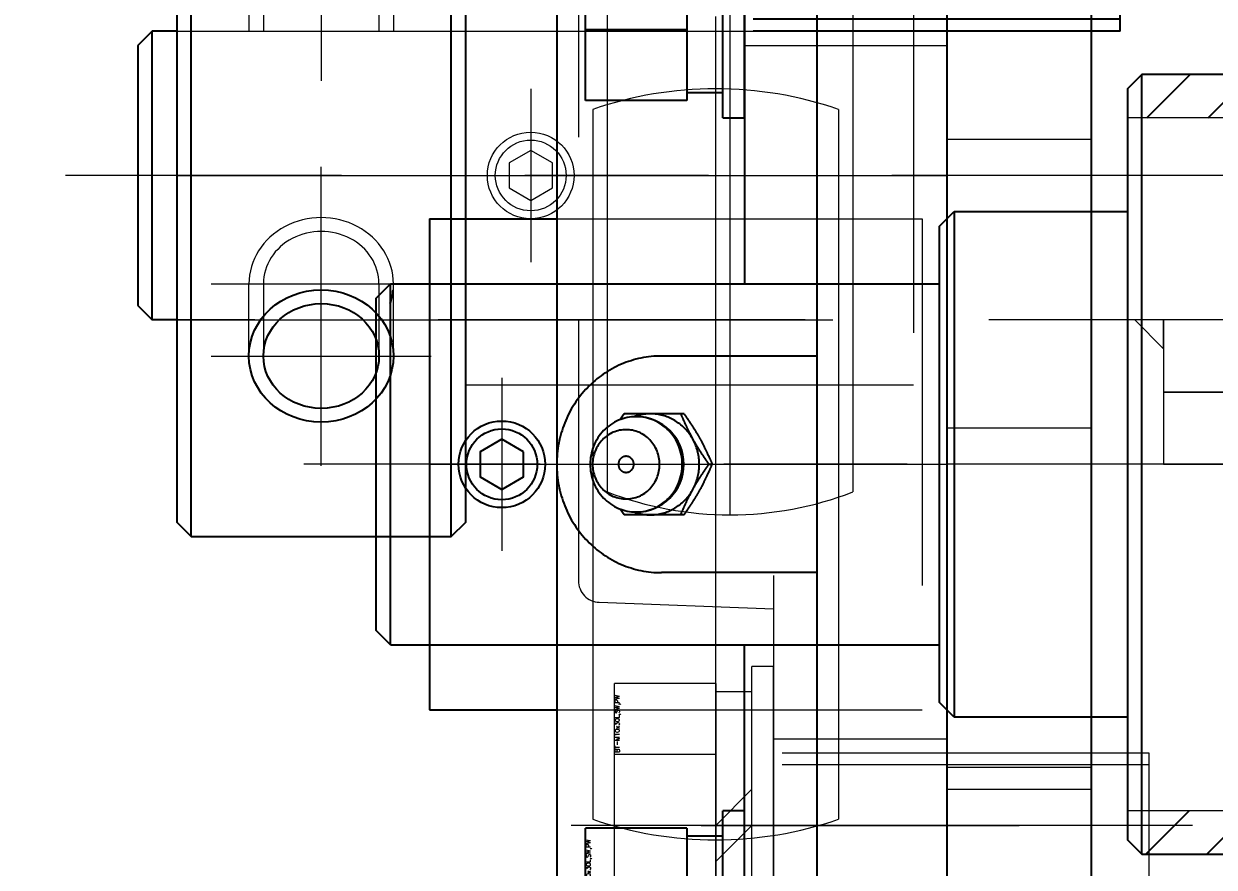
# Model space of a CAD drawing. Header units: millimetres. Extents: x -8731 to 85711, y -14522 to 31379.
# Drawn here: x 67642.7 to 67725.1, y 3475 to 3533.4 of the extents above; entities that cross this region are included whole.
import ezdxf
from ezdxf import colors
from ezdxf.entities.mleader import LeaderData, LeaderLine
from ezdxf.enums import TextEntityAlignment as Align
from ezdxf.math import Vec2, Vec3

# ---------------------------------------------------------------- set-up
doc = ezdxf.new("R2010")
doc.units = ezdxf.units.MM
doc.header["$LTSCALE"] = 4
doc.header["$PDMODE"] = 99
doc.header["$PDSIZE"] = 1
doc.linetypes.add('CENTER2', pattern=[28.575, 19.05, -3.175, 3.175, -3.175])
doc.linetypes.add('HIDDEN', pattern=[9.525, 6.35, -3.175])
for name, color, linetype, lineweight in [('04_HIDDEN', 2, 'HIDDEN', 13), ('05_CENTER', 4, 'CENTER2', 13), ('08_DIM', 3, 'Continuous', 13)]:
    doc.layers.add(name, color=color, linetype=linetype, lineweight=lineweight)
doc.layers.add('10_DRAFT', color=8, linetype='Continuous', lineweight=0, plot=False)
doc.styles.add('KSS_TXT', font='txt.shx', dxfattribs={"bigfont": 'extfont2.shx'})
doc.styles.add('KSS_TXT_L', font='txt.shx', dxfattribs={"height": 9, "bigfont": 'extfont2.shx'})
doc.styles.get("Standard").update_dxf_attribs({"font": 'txt.shx', "bigfont": 'extfont2.shx'})
doc.dimstyles.new('KSS_DIM', dxfattribs={"dimscale": 3, "dimtxt": 3, "dimasz": 2.5, "dimexe": 1.25, "dimexo": 0.625, "dimtad": 1, "dimdsep": 46, "dimtxsty": 'KSS_TXT', "dimblk": 'OPEN30', "dimcen": 0, "dimazin": 2, "dimtfac": 0.75, "dimtmove": 0, "dimatfit": 3, "dimldrblk": 'OPEN30', "dimfxl": 1, "dimtolj": 1, "dimarcsym": 0})

# ---------------------------------------------------------------- blocks, each defined once
blk = doc.blocks.new('AM_BALLOON1')
at = {"transparency": 16777216}
blk.add_circle((0, 0), 5, dxfattribs=at)
blk.add_attdef('B_NUMBER', text='', height=3, dxfattribs=at).set_placement((0, 0), align=Align.MIDDLE_CENTER)
blk = doc.blocks.new('_OPEN')
at = {"color": 0, "linetype": 'ByBlock'}
for p, q in [((-1, 0.1667), (0, 0)), ((0, 0), (-1, -0.1667)), ((0, 0), (-1, 0))]:
    blk.add_line(p, q, dxfattribs=at)
blk = doc.blocks.new('A$C13900728_1_1')
at = {"color": 0}
blk.add_lwpolyline([(0, 190), (10, 190), (10, -155), (0, -155)], close=True, dxfattribs=at)
at = {"layer": '04_HIDDEN'}
for p, q in [((0, 117.5), (10, 117.5)), ((10, 72.5), (0, 72.5)), ((10, 65), (0, 65))]:
    blk.add_line(p, q, dxfattribs=at)
at = {"layer": '04_HIDDEN', "color": 253}
for p, q in [((10, 116), (0, 116)), ((10, 115), (0, 115)), ((10, 92.5), (0, 92.5))]:
    blk.add_line(p, q, dxfattribs=at)
at = {"layer": '05_CENTER', "color": 253}
blk.add_line((14.086, 120), (-4.086, 120), dxfattribs=at)
at = {"layer": '10_DRAFT'}
for p, q in [((10, 95), (0, 95)), ((10, 75), (0, 75))]:
    blk.add_line(p, q, dxfattribs=at)
blk = doc.blocks.new('MUCAF205Jb_1_1')
at = {"color": 0}
for p, q in [((-47.5, 0), (47.5, 0)), ((-35, -9), (35, -9)), ((-7.5, -9), (-7.5, -19.756)), ((7.5, -9), (7.5, -19.756)), ((-45.5, -14), (-12.519, -14)), ((45.5, -14), (12.519, -14)), ((0, -16.474), (0, -16.236)), ((-3.5, -18.188), (-3.5, -22.329)), ((3.5, -18.188), (3.5, -22.329)), ((-3.5, -22.329), (-3.093, -22.611)), ((3.5, -22.329), (3.093, -22.611)), ((-31.465, -27), (31.108, -27)), ((-17, -35.8), (-17, -27)), ((17, -35.8), (17, -27)), ((-17, -35.8), (17, -35.8))]:
    blk.add_line(p, q, dxfattribs=at)
blk.add_lwpolyline([(-0.866, -29.3), (-1.732, -30.8), (-0.866, -32.3), (0.866, -32.3), (1.732, -30.8), (0.866, -29.3)], close=True, dxfattribs=at)
for points in [[(-3.5, -18.188, 0), (-3.479, -18.174, 0), (-3.458, -18.16, 0), (-3.437, -18.145, 0), (-3.416, -18.131, 0), (-3.396, -18.117, 0), (-3.375, -18.103, 0), (-3.354, -18.088, 0), (-3.333, -18.074, 0), (-3.312, -18.06, 0), (-3.291, -18.046, 0), (-3.27, -18.031, 0), (-3.249, -18.017, 0), (-3.228, -18.003, 0), (-3.207, -17.989, 0), (-3.186, -17.974, 0), (-3.166, -17.96, 0), (-3.145, -17.946, 0), (-3.124, -17.932, 0), (-3.103, -17.918, 0), (-3.082, -17.903, 0), (-3.061, -17.889, 0), (-3.04, -17.875, 0), (-3.019, -17.861, 0), (-2.998, -17.847, 0), (-2.977, -17.833, 0), (-2.956, -17.819, 0), (-2.935, -17.805, 0), (-2.914, -17.791, 0), (-2.893, -17.777, 0), (-2.872, -17.762, 0), (-2.851, -17.748, 0), (-2.83, -17.735, 0), (-2.809, -17.721, 0), (-2.787, -17.707, 0), (-2.766, -17.693, 0), (-2.745, -17.679, 0), (-2.724, -17.665, 0), (-2.703, -17.651, 0), (-2.682, -17.637, 0), (-2.661, -17.624, 0), (-2.639, -17.61, 0), (-2.618, -17.596, 0), (-2.597, -17.582, 0), (-2.576, -17.569, 0), (-2.555, -17.555, 0), (-2.533, -17.541, 0), (-2.512, -17.528, 0), (-2.491, -17.514, 0), (-2.469, -17.501, 0), (-2.448, -17.487, 0), (-2.427, -17.474, 0), (-2.405, -17.46, 0), (-2.384, -17.447, 0), (-2.363, -17.433, 0), (-2.341, -17.42, 0), (-2.32, -17.407, 0), (-2.298, -17.393, 0), (-2.277, -17.38, 0), (-2.255, -17.367, 0), (-2.234, -17.354, 0), (-2.212, -17.341, 0), (-2.191, -17.328, 0), (-2.169, -17.315, 0), (-2.148, -17.302, 0), (-2.126, -17.289, 0), (-2.104, -17.276, 0), (-2.083, -17.263, 0), (-2.061, -17.25, 0), (-2.039, -17.237, 0), (-2.017, -17.224, 0), (-1.996, -17.212, 0), (-1.974, -17.199, 0), (-1.952, -17.186, 0), (-1.93, -17.174, 0), (-1.908, -17.161, 0), (-1.886, -17.149, 0), (-1.864, -17.136, 0), (-1.843, -17.124, 0), (-1.821, -17.112, 0), (-1.799, -17.1, 0), (-1.776, -17.087, 0), (-1.754, -17.075, 0), (-1.732, -17.063, 0), (-1.71, -17.051, 0), (-1.688, -17.039, 0), (-1.666, -17.027, 0), (-1.644, -17.015, 0), (-1.621, -17.003, 0), (-1.599, -16.991, 0), (-1.577, -16.979, 0), (-1.555, -16.968, 0), (-1.532, -16.956, 0), (-1.51, -16.944, 0), (-1.488, -16.933, 0), (-1.465, -16.921, 0), (-1.443, -16.91, 0), (-1.42, -16.898, 0), (-1.398, -16.887, 0), (-1.375, -16.875, 0), (-1.353, -16.864, 0), (-1.33, -16.852, 0), (-1.308, -16.841, 0), (-1.285, -16.83, 0), (-1.263, -16.819, 0), (-1.24, -16.807, 0), (-1.217, -16.796, 0), (-1.195, -16.785, 0), (-1.172, -16.774, 0), (-1.149, -16.763, 0), (-1.127, -16.752, 0), (-1.104, -16.741, 0), (-1.081, -16.73, 0), (-1.058, -16.719, 0), (-1.036, -16.708, 0), (-1.013, -16.697, 0), (-0.99, -16.686, 0), (-0.967, -16.675, 0), (-0.944, -16.665, 0), (-0.922, -16.654, 0), (-0.899, -16.643, 0), (-0.876, -16.632, 0), (-0.853, -16.622, 0), (-0.83, -16.611, 0), (-0.807, -16.6, 0), (-0.784, -16.59, 0), (-0.761, -16.579, 0), (-0.738, -16.568, 0), (-0.715, -16.558, 0), (-0.692, -16.547, 0), (-0.669, -16.537, 0), (-0.646, -16.526, 0), (-0.623, -16.516, 0), (-0.6, -16.505, 0), (-0.577, -16.495, 0), (-0.554, -16.484, 0), (-0.531, -16.474, 0), (-0.508, -16.463, 0), (-0.485, -16.453, 0), (-0.462, -16.443, 0), (-0.439, -16.432, 0), (-0.416, -16.422, 0), (-0.393, -16.411, 0), (-0.37, -16.401, 0), (-0.347, -16.391, 0), (-0.324, -16.38, 0), (-0.301, -16.37, 0), (-0.278, -16.36, 0), (-0.254, -16.349, 0), (-0.231, -16.339, 0), (-0.208, -16.329, 0), (-0.185, -16.319, 0), (-0.162, -16.308, 0), (-0.139, -16.298, 0), (-0.116, -16.288, 0), (-0.093, -16.278, 0), (-0.069, -16.267, 0), (-0.046, -16.257, 0), (-0.023, -16.247, 0), (0, -16.236, 0)], [(-3.5, -18.426, 0), (-3.477, -18.415, 0), (-3.454, -18.405, 0), (-3.431, -18.395, 0), (-3.407, -18.385, 0), (-3.384, -18.374, 0), (-3.361, -18.364, 0), (-3.338, -18.354, 0), (-3.315, -18.344, 0), (-3.292, -18.333, 0), (-3.269, -18.323, 0), (-3.246, -18.313, 0), (-3.222, -18.303, 0), (-3.199, -18.292, 0), (-3.176, -18.282, 0), (-3.153, -18.272, 0), (-3.13, -18.261, 0), (-3.107, -18.251, 0), (-3.084, -18.241, 0), (-3.061, -18.23, 0), (-3.038, -18.22, 0), (-3.015, -18.209, 0), (-2.991, -18.199, 0), (-2.968, -18.189, 0), (-2.945, -18.178, 0), (-2.922, -18.168, 0), (-2.899, -18.157, 0), (-2.876, -18.147, 0), (-2.853, -18.136, 0), (-2.83, -18.126, 0), (-2.807, -18.115, 0), (-2.784, -18.105, 0), (-2.761, -18.094, 0), (-2.738, -18.084, 0), (-2.715, -18.073, 0), (-2.693, -18.062, 0), (-2.67, -18.052, 0), (-2.647, -18.041, 0), (-2.624, -18.03, 0), (-2.601, -18.02, 0), (-2.578, -18.009, 0), (-2.555, -17.998, 0), (-2.532, -17.987, 0), (-2.51, -17.977, 0), (-2.487, -17.966, 0), (-2.464, -17.955, 0), (-2.441, -17.944, 0), (-2.418, -17.933, 0), (-2.396, -17.922, 0), (-2.373, -17.911, 0), (-2.35, -17.9, 0), (-2.328, -17.889, 0), (-2.305, -17.878, 0), (-2.282, -17.867, 0), (-2.26, -17.855, 0), (-2.237, -17.844, 0), (-2.214, -17.833, 0), (-2.192, -17.822, 0), (-2.169, -17.81, 0), (-2.147, -17.799, 0), (-2.124, -17.788, 0), (-2.102, -17.776, 0), (-2.079, -17.765, 0), (-2.057, -17.753, 0), (-2.034, -17.742, 0), (-2.012, -17.73, 0), (-1.99, -17.719, 0), (-1.967, -17.707, 0), (-1.945, -17.695, 0), (-1.923, -17.683, 0), (-1.9, -17.672, 0), (-1.878, -17.66, 0), (-1.856, -17.648, 0), (-1.834, -17.636, 0), (-1.812, -17.624, 0), (-1.789, -17.612, 0), (-1.767, -17.6, 0), (-1.745, -17.588, 0), (-1.723, -17.576, 0), (-1.701, -17.563, 0), (-1.679, -17.551, 0), (-1.657, -17.539, 0), (-1.635, -17.526, 0), (-1.613, -17.514, 0), (-1.591, -17.501, 0), (-1.569, -17.489, 0), (-1.548, -17.476, 0), (-1.526, -17.464, 0), (-1.504, -17.451, 0), (-1.482, -17.438, 0), (-1.46, -17.426, 0), (-1.439, -17.413, 0), (-1.417, -17.4, 0), (-1.395, -17.387, 0), (-1.374, -17.374, 0), (-1.352, -17.361, 0), (-1.33, -17.348, 0), (-1.309, -17.335, 0), (-1.287, -17.322, 0), (-1.266, -17.309, 0), (-1.244, -17.296, 0), (-1.223, -17.283, 0), (-1.201, -17.269, 0), (-1.18, -17.256, 0), (-1.158, -17.243, 0), (-1.137, -17.229, 0), (-1.116, -17.216, 0), (-1.094, -17.203, 0), (-1.073, -17.189, 0), (-1.052, -17.176, 0), (-1.03, -17.162, 0), (-1.009, -17.149, 0), (-0.988, -17.135, 0), (-0.966, -17.121, 0), (-0.945, -17.108, 0), (-0.924, -17.094, 0), (-0.903, -17.08, 0), (-0.881, -17.067, 0), (-0.86, -17.053, 0), (-0.839, -17.039, 0), (-0.818, -17.025, 0), (-0.797, -17.011, 0), (-0.776, -16.998, 0), (-0.755, -16.984, 0), (-0.733, -16.97, 0), (-0.712, -16.956, 0), (-0.691, -16.942, 0), (-0.67, -16.928, 0), (-0.649, -16.914, 0), (-0.628, -16.9, 0), (-0.607, -16.886, 0), (-0.586, -16.872, 0), (-0.565, -16.858, 0), (-0.544, -16.844, 0), (-0.523, -16.83, 0), (-0.502, -16.816, 0), (-0.481, -16.801, 0), (-0.46, -16.787, 0), (-0.439, -16.773, 0), (-0.418, -16.759, 0), (-0.397, -16.745, 0), (-0.376, -16.731, 0), (-0.355, -16.716, 0), (-0.334, -16.702, 0), (-0.313, -16.688, 0), (-0.293, -16.674, 0), (-0.272, -16.66, 0), (-0.251, -16.645, 0), (-0.23, -16.631, 0), (-0.209, -16.617, 0), (-0.188, -16.602, 0), (-0.167, -16.588, 0), (-0.146, -16.574, 0), (-0.125, -16.56, 0), (-0.104, -16.545, 0), (-0.084, -16.531, 0), (-0.063, -16.517, 0), (-0.042, -16.502, 0), (-0.021, -16.488, 0), (0, -16.474, 0)], [(3.5, -18.188, 0), (3.479, -18.174, 0), (3.458, -18.16, 0), (3.437, -18.145, 0), (3.416, -18.131, 0), (3.396, -18.117, 0), (3.375, -18.103, 0), (3.354, -18.088, 0), (3.333, -18.074, 0), (3.312, -18.06, 0), (3.291, -18.046, 0), (3.27, -18.031, 0), (3.249, -18.017, 0), (3.228, -18.003, 0), (3.207, -17.989, 0), (3.186, -17.974, 0), (3.166, -17.96, 0), (3.145, -17.946, 0), (3.124, -17.932, 0), (3.103, -17.918, 0), (3.082, -17.903, 0), (3.061, -17.889, 0), (3.04, -17.875, 0), (3.019, -17.861, 0), (2.998, -17.847, 0), (2.977, -17.833, 0), (2.956, -17.819, 0), (2.935, -17.805, 0), (2.914, -17.791, 0), (2.893, -17.777, 0), (2.872, -17.762, 0), (2.851, -17.748, 0), (2.83, -17.735, 0), (2.809, -17.721, 0), (2.787, -17.707, 0), (2.766, -17.693, 0), (2.745, -17.679, 0), (2.724, -17.665, 0), (2.703, -17.651, 0), (2.682, -17.637, 0), (2.661, -17.624, 0), (2.639, -17.61, 0), (2.618, -17.596, 0), (2.597, -17.582, 0), (2.576, -17.569, 0), (2.555, -17.555, 0), (2.533, -17.541, 0), (2.512, -17.528, 0), (2.491, -17.514, 0), (2.469, -17.501, 0), (2.448, -17.487, 0), (2.427, -17.474, 0), (2.405, -17.46, 0), (2.384, -17.447, 0), (2.363, -17.433, 0), (2.341, -17.42, 0), (2.32, -17.407, 0), (2.298, -17.393, 0), (2.277, -17.38, 0), (2.255, -17.367, 0), (2.234, -17.354, 0), (2.212, -17.341, 0), (2.191, -17.328, 0), (2.169, -17.315, 0), (2.148, -17.302, 0), (2.126, -17.289, 0), (2.104, -17.276, 0), (2.083, -17.263, 0), (2.061, -17.25, 0), (2.039, -17.237, 0), (2.017, -17.224, 0), (1.996, -17.212, 0), (1.974, -17.199, 0), (1.952, -17.186, 0), (1.93, -17.174, 0), (1.908, -17.161, 0), (1.886, -17.149, 0), (1.864, -17.136, 0), (1.843, -17.124, 0), (1.821, -17.112, 0), (1.799, -17.1, 0), (1.776, -17.087, 0), (1.754, -17.075, 0), (1.732, -17.063, 0), (1.71, -17.051, 0), (1.688, -17.039, 0), (1.666, -17.027, 0), (1.644, -17.015, 0), (1.621, -17.003, 0), (1.599, -16.991, 0), (1.577, -16.979, 0), (1.555, -16.968, 0), (1.532, -16.956, 0), (1.51, -16.944, 0), (1.488, -16.933, 0), (1.465, -16.921, 0), (1.443, -16.91, 0), (1.42, -16.898, 0), (1.398, -16.887, 0), (1.375, -16.875, 0), (1.353, -16.864, 0), (1.33, -16.852, 0), (1.308, -16.841, 0), (1.285, -16.83, 0), (1.263, -16.819, 0), (1.24, -16.807, 0), (1.217, -16.796, 0), (1.195, -16.785, 0), (1.172, -16.774, 0), (1.149, -16.763, 0), (1.127, -16.752, 0), (1.104, -16.741, 0), (1.081, -16.73, 0), (1.058, -16.719, 0), (1.036, -16.708, 0), (1.013, -16.697, 0), (0.99, -16.686, 0), (0.967, -16.675, 0), (0.944, -16.665, 0), (0.922, -16.654, 0), (0.899, -16.643, 0), (0.876, -16.632, 0), (0.853, -16.622, 0), (0.83, -16.611, 0), (0.807, -16.6, 0), (0.784, -16.59, 0), (0.761, -16.579, 0), (0.738, -16.568, 0), (0.715, -16.558, 0), (0.692, -16.547, 0), (0.669, -16.537, 0), (0.646, -16.526, 0), (0.623, -16.516, 0), (0.6, -16.505, 0), (0.577, -16.495, 0), (0.554, -16.484, 0), (0.531, -16.474, 0), (0.508, -16.463, 0), (0.485, -16.453, 0), (0.462, -16.443, 0), (0.439, -16.432, 0), (0.416, -16.422, 0), (0.393, -16.411, 0), (0.37, -16.401, 0), (0.347, -16.391, 0), (0.324, -16.38, 0), (0.301, -16.37, 0), (0.278, -16.36, 0), (0.254, -16.349, 0), (0.231, -16.339, 0), (0.208, -16.329, 0), (0.185, -16.319, 0), (0.162, -16.308, 0), (0.139, -16.298, 0), (0.116, -16.288, 0), (0.093, -16.278, 0), (0.069, -16.267, 0), (0.046, -16.257, 0), (0.023, -16.247, 0), (0, -16.236, 0)], [(3.5, -18.426, 0), (3.477, -18.415, 0), (3.454, -18.405, 0), (3.431, -18.395, 0), (3.407, -18.385, 0), (3.384, -18.374, 0), (3.361, -18.364, 0), (3.338, -18.354, 0), (3.315, -18.344, 0), (3.292, -18.333, 0), (3.269, -18.323, 0), (3.245, -18.313, 0), (3.222, -18.303, 0), (3.199, -18.292, 0), (3.176, -18.282, 0), (3.153, -18.272, 0), (3.13, -18.261, 0), (3.107, -18.251, 0), (3.084, -18.241, 0), (3.061, -18.23, 0), (3.038, -18.22, 0), (3.015, -18.209, 0), (2.991, -18.199, 0), (2.968, -18.189, 0), (2.945, -18.178, 0), (2.922, -18.168, 0), (2.899, -18.157, 0), (2.876, -18.147, 0), (2.853, -18.136, 0), (2.83, -18.126, 0), (2.807, -18.115, 0), (2.784, -18.105, 0), (2.761, -18.094, 0), (2.738, -18.084, 0), (2.715, -18.073, 0), (2.693, -18.062, 0), (2.67, -18.052, 0), (2.647, -18.041, 0), (2.624, -18.03, 0), (2.601, -18.02, 0), (2.578, -18.009, 0), (2.555, -17.998, 0), (2.532, -17.987, 0), (2.51, -17.977, 0), (2.487, -17.966, 0), (2.464, -17.955, 0), (2.441, -17.944, 0), (2.418, -17.933, 0), (2.396, -17.922, 0), (2.373, -17.911, 0), (2.35, -17.9, 0), (2.328, -17.889, 0), (2.305, -17.878, 0), (2.282, -17.867, 0), (2.26, -17.855, 0), (2.237, -17.844, 0), (2.214, -17.833, 0), (2.192, -17.822, 0), (2.169, -17.81, 0), (2.147, -17.799, 0), (2.124, -17.788, 0), (2.102, -17.776, 0), (2.079, -17.765, 0), (2.057, -17.753, 0), (2.034, -17.742, 0), (2.012, -17.73, 0), (1.99, -17.719, 0), (1.967, -17.707, 0), (1.945, -17.695, 0), (1.923, -17.683, 0), (1.9, -17.672, 0), (1.878, -17.66, 0), (1.856, -17.648, 0), (1.834, -17.636, 0), (1.812, -17.624, 0), (1.789, -17.612, 0), (1.767, -17.6, 0), (1.745, -17.588, 0), (1.723, -17.576, 0), (1.701, -17.563, 0), (1.679, -17.551, 0), (1.657, -17.539, 0), (1.635, -17.526, 0), (1.613, -17.514, 0), (1.591, -17.501, 0), (1.569, -17.489, 0), (1.548, -17.476, 0), (1.526, -17.464, 0), (1.504, -17.451, 0), (1.482, -17.438, 0), (1.46, -17.426, 0), (1.439, -17.413, 0), (1.417, -17.4, 0), (1.395, -17.387, 0), (1.374, -17.374, 0), (1.352, -17.361, 0), (1.33, -17.348, 0), (1.309, -17.335, 0), (1.287, -17.322, 0), (1.266, -17.309, 0), (1.244, -17.296, 0), (1.223, -17.283, 0), (1.201, -17.269, 0), (1.18, -17.256, 0), (1.158, -17.243, 0), (1.137, -17.229, 0), (1.116, -17.216, 0), (1.094, -17.203, 0), (1.073, -17.189, 0), (1.052, -17.176, 0), (1.03, -17.162, 0), (1.009, -17.149, 0), (0.988, -17.135, 0), (0.966, -17.121, 0), (0.945, -17.108, 0), (0.924, -17.094, 0), (0.903, -17.08, 0), (0.881, -17.067, 0), (0.86, -17.053, 0), (0.839, -17.039, 0), (0.818, -17.025, 0), (0.797, -17.011, 0), (0.776, -16.998, 0), (0.755, -16.984, 0), (0.733, -16.97, 0), (0.712, -16.956, 0), (0.691, -16.942, 0), (0.67, -16.928, 0), (0.649, -16.914, 0), (0.628, -16.9, 0), (0.607, -16.886, 0), (0.586, -16.872, 0), (0.565, -16.858, 0), (0.544, -16.844, 0), (0.523, -16.83, 0), (0.502, -16.816, 0), (0.481, -16.801, 0), (0.46, -16.787, 0), (0.439, -16.773, 0), (0.418, -16.759, 0), (0.397, -16.745, 0), (0.376, -16.731, 0), (0.355, -16.716, 0), (0.334, -16.702, 0), (0.313, -16.688, 0), (0.293, -16.674, 0), (0.272, -16.66, 0), (0.251, -16.645, 0), (0.23, -16.631, 0), (0.209, -16.617, 0), (0.188, -16.602, 0), (0.167, -16.588, 0), (0.146, -16.574, 0), (0.125, -16.56, 0), (0.104, -16.545, 0), (0.084, -16.531, 0), (0.063, -16.517, 0), (0.042, -16.502, 0), (0.021, -16.488, 0), (0, -16.474, 0)], [(3.296, -21.655, 0), (3.33, -21.559, 0), (3.361, -21.462, 0), (3.388, -21.365, 0), (3.413, -21.266, 0), (3.435, -21.168, 0), (3.453, -21.068, 0), (3.469, -20.968, 0), (3.481, -20.868, 0), (3.49, -20.767, 0), (3.497, -20.666, 0), (3.5, -20.565, 0), (3.5, -20.464, 0), (3.496, -20.363, 0), (3.49, -20.262, 0), (3.481, -20.161, 0), (3.468, -20.061, 0), (3.452, -19.961, 0), (3.433, -19.862, 0), (3.412, -19.763, 0), (3.387, -19.665, 0), (3.359, -19.567, 0), (3.328, -19.471, 0), (3.294, -19.375, 0), (3.257, -19.28, 0), (3.217, -19.187, 0), (3.175, -19.095, 0), (3.129, -19.003, 0), (3.081, -18.914, 0), (3.03, -18.826, 0), (2.976, -18.739, 0), (2.92, -18.654, 0), (2.861, -18.57, 0), (2.799, -18.488, 0), (2.735, -18.408, 0), (2.669, -18.33, 0), (2.6, -18.254, 0), (2.529, -18.18, 0), (2.455, -18.108, 0), (2.379, -18.038, 0), (2.302, -17.971, 0), (2.222, -17.905, 0), (2.14, -17.842, 0), (2.056, -17.782, 0), (1.971, -17.724, 0), (1.883, -17.668, 0), (1.794, -17.615, 0), (1.704, -17.564, 0), (1.611, -17.517, 0), (1.518, -17.471, 0), (1.423, -17.429, 0), (1.327, -17.389, 0), (1.229, -17.352, 0), (1.131, -17.318, 0), (1.031, -17.287, 0), (0.931, -17.259, 0), (0.829, -17.233, 0), (0.727, -17.211, 0), (0.625, -17.191, 0), (0.521, -17.175, 0), (0.418, -17.161, 0), (0.314, -17.151, 0), (0.209, -17.143, 0), (0.105, -17.138, 0), (0, -17.137, 0), (-0.105, -17.138, 0), (-0.209, -17.143, 0), (-0.314, -17.151, 0), (-0.418, -17.161, 0), (-0.521, -17.175, 0), (-0.625, -17.191, 0), (-0.727, -17.211, 0), (-0.829, -17.233, 0), (-0.931, -17.259, 0), (-1.031, -17.287, 0), (-1.131, -17.318, 0), (-1.229, -17.352, 0), (-1.327, -17.389, 0), (-1.423, -17.429, 0), (-1.518, -17.471, 0), (-1.611, -17.517, 0), (-1.704, -17.564, 0), (-1.794, -17.615, 0), (-1.883, -17.668, 0), (-1.971, -17.724, 0), (-2.056, -17.782, 0), (-2.14, -17.842, 0), (-2.222, -17.905, 0), (-2.302, -17.971, 0), (-2.379, -18.038, 0), (-2.455, -18.108, 0), (-2.529, -18.18, 0), (-2.6, -18.254, 0), (-2.669, -18.33, 0), (-2.735, -18.408, 0), (-2.799, -18.488, 0), (-2.861, -18.57, 0), (-2.92, -18.654, 0), (-2.976, -18.739, 0), (-3.03, -18.826, 0), (-3.081, -18.914, 0), (-3.129, -19.003, 0), (-3.175, -19.095, 0), (-3.217, -19.187, 0), (-3.257, -19.28, 0), (-3.294, -19.375, 0), (-3.328, -19.471, 0), (-3.359, -19.567, 0), (-3.387, -19.665, 0), (-3.412, -19.763, 0), (-3.433, -19.862, 0), (-3.452, -19.961, 0), (-3.468, -20.061, 0), (-3.481, -20.161, 0), (-3.49, -20.262, 0), (-3.496, -20.363, 0), (-3.5, -20.464, 0), (-3.5, -20.565, 0), (-3.497, -20.666, 0), (-3.49, -20.767, 0), (-3.481, -20.868, 0), (-3.469, -20.968, 0), (-3.453, -21.068, 0), (-3.435, -21.168, 0), (-3.413, -21.266, 0), (-3.388, -21.365, 0), (-3.361, -21.462, 0), (-3.33, -21.559, 0), (-3.296, -21.655, 0)], [(3.3, -21.501, 0), (3.296, -21.345, 0), (3.284, -21.189, 0), (3.264, -21.033, 0), (3.237, -20.879, 0), (3.201, -20.727, 0), (3.158, -20.576, 0), (3.107, -20.427, 0), (3.049, -20.281, 0), (2.983, -20.138, 0), (2.91, -19.999, 0), (2.83, -19.862, 0), (2.744, -19.73, 0), (2.651, -19.602, 0), (2.551, -19.479, 0), (2.445, -19.361, 0), (2.333, -19.247, 0), (2.216, -19.139, 0), (2.093, -19.037, 0), (1.966, -18.941, 0), (1.833, -18.851, 0), (1.697, -18.767, 0), (1.556, -18.69, 0), (1.411, -18.62, 0), (1.263, -18.556, 0), (1.112, -18.5, 0), (0.958, -18.451, 0), (0.802, -18.409, 0), (0.644, -18.375, 0), (0.484, -18.348, 0), (0.323, -18.329, 0), (0.162, -18.317, 0), (0, -18.314, 0), (-0.162, -18.317, 0), (-0.323, -18.329, 0), (-0.484, -18.348, 0), (-0.644, -18.375, 0), (-0.802, -18.409, 0), (-0.958, -18.451, 0), (-1.112, -18.5, 0), (-1.263, -18.556, 0), (-1.411, -18.62, 0), (-1.556, -18.69, 0), (-1.697, -18.767, 0), (-1.833, -18.851, 0), (-1.966, -18.941, 0), (-2.094, -19.037, 0), (-2.216, -19.139, 0), (-2.333, -19.247, 0), (-2.445, -19.361, 0), (-2.551, -19.479, 0), (-2.651, -19.602, 0), (-2.744, -19.73, 0), (-2.831, -19.862, 0), (-2.91, -19.999, 0), (-2.983, -20.138, 0), (-3.049, -20.281, 0), (-3.107, -20.427, 0), (-3.158, -20.576, 0), (-3.201, -20.727, 0), (-3.237, -20.879, 0), (-3.264, -21.033, 0), (-3.284, -21.189, 0), (-3.296, -21.345, 0), (-3.3, -21.501, 0), (-3.296, -21.658, 0), (-3.284, -21.814, 0), (-3.264, -21.969, 0), (-3.237, -22.123, 0), (-3.201, -22.276, 0), (-3.158, -22.426, 0), (-3.107, -22.575, 0), (-3.049, -22.721, 0), (-2.983, -22.864, 0), (-2.91, -23.004, 0), (-2.831, -23.14, 0), (-2.744, -23.272, 0), (-2.651, -23.4, 0), (-2.551, -23.523, 0), (-2.445, -23.642, 0), (-2.333, -23.755, 0), (-2.216, -23.863, 0), (-2.094, -23.965, 0), (-1.966, -24.061, 0), (-1.833, -24.152, 0), (-1.697, -24.235, 0), (-1.556, -24.312, 0), (-1.411, -24.383, 0), (-1.263, -24.446, 0), (-1.112, -24.502, 0), (-0.958, -24.552, 0), (-0.802, -24.593, 0), (-0.644, -24.628, 0), (-0.484, -24.654, 0), (-0.323, -24.673, 0), (-0.162, -24.685, 0), (0, -24.689, 0), (0.162, -24.685, 0), (0.323, -24.673, 0), (0.484, -24.654, 0), (0.644, -24.628, 0), (0.802, -24.593, 0), (0.958, -24.552, 0), (1.112, -24.502, 0), (1.263, -24.446, 0), (1.411, -24.383, 0), (1.556, -24.312, 0), (1.697, -24.235, 0), (1.833, -24.152, 0), (1.966, -24.061, 0), (2.093, -23.965, 0), (2.216, -23.863, 0), (2.333, -23.755, 0), (2.445, -23.642, 0), (2.551, -23.523, 0), (2.651, -23.4, 0), (2.744, -23.272, 0), (2.83, -23.14, 0), (2.91, -23.004, 0), (2.983, -22.864, 0), (3.049, -22.721, 0), (3.107, -22.575, 0), (3.158, -22.426, 0), (3.201, -22.276, 0), (3.237, -22.123, 0), (3.264, -21.969, 0), (3.284, -21.814, 0), (3.296, -21.658, 0), (3.3, -21.501, 0)], [(-7.5, -19.756, 0), (-7.498, -19.933, 0), (-7.491, -20.111, 0), (-7.48, -20.289, 0), (-7.464, -20.466, 0), (-7.444, -20.642, 0), (-7.419, -20.819, 0), (-7.39, -20.994, 0), (-7.356, -21.169, 0), (-7.318, -21.343, 0), (-7.275, -21.516, 0), (-7.228, -21.688, 0), (-7.177, -21.859, 0), (-7.121, -22.028, 0), (-7.062, -22.196, 0), (-6.997, -22.363, 0), (-6.929, -22.528, 0), (-6.857, -22.691, 0), (-6.78, -22.853, 0), (-6.699, -23.013, 0), (-6.614, -23.171, 0), (-6.526, -23.326, 0), (-6.433, -23.48, 0), (-6.336, -23.631, 0), (-6.236, -23.78, 0), (-6.132, -23.927, 0), (-6.024, -24.071, 0), (-5.913, -24.213, 0), (-5.798, -24.351, 0), (-5.679, -24.487, 0), (-5.557, -24.621, 0), (-5.432, -24.751, 0), (-5.303, -24.878, 0), (-5.172, -25.002, 0), (-5.037, -25.123, 0), (-4.899, -25.241, 0), (-4.758, -25.356, 0), (-4.614, -25.467, 0), (-4.468, -25.574, 0), (-4.319, -25.679, 0), (-4.167, -25.779, 0), (-4.012, -25.876, 0), (-3.856, -25.969, 0), (-3.697, -26.059, 0), (-3.535, -26.145, 0), (-3.372, -26.227, 0), (-3.207, -26.305, 0), (-3.039, -26.379, 0), (-2.87, -26.449, 0), (-2.699, -26.515, 0), (-2.527, -26.577, 0), (-2.353, -26.634, 0), (-2.177, -26.688, 0), (-2, -26.738, 0), (-1.822, -26.783, 0), (-1.643, -26.824, 0), (-1.463, -26.861, 0), (-1.282, -26.893, 0), (-1.1, -26.922, 0), (-0.918, -26.946, 0), (-0.735, -26.965, 0), (-0.552, -26.98, 0), (-0.368, -26.991, 0), (-0.184, -26.998, 0), (0, -27, 0), (0.184, -26.998, 0), (0.368, -26.991, 0), (0.552, -26.98, 0), (0.735, -26.965, 0), (0.918, -26.946, 0), (1.1, -26.922, 0), (1.282, -26.893, 0), (1.463, -26.861, 0), (1.643, -26.824, 0), (1.822, -26.783, 0), (2, -26.738, 0), (2.177, -26.688, 0), (2.353, -26.634, 0), (2.527, -26.577, 0), (2.699, -26.515, 0), (2.87, -26.449, 0), (3.039, -26.379, 0), (3.207, -26.305, 0), (3.372, -26.227, 0), (3.535, -26.145, 0), (3.697, -26.059, 0), (3.856, -25.969, 0), (4.012, -25.876, 0), (4.167, -25.779, 0), (4.319, -25.679, 0), (4.468, -25.574, 0), (4.614, -25.467, 0), (4.758, -25.356, 0), (4.899, -25.241, 0), (5.037, -25.123, 0), (5.172, -25.002, 0), (5.303, -24.878, 0), (5.432, -24.751, 0), (5.557, -24.621, 0), (5.679, -24.487, 0), (5.798, -24.351, 0), (5.913, -24.213, 0), (6.024, -24.071, 0), (6.132, -23.927, 0), (6.236, -23.78, 0), (6.336, -23.631, 0), (6.433, -23.48, 0), (6.526, -23.326, 0), (6.614, -23.171, 0), (6.699, -23.013, 0), (6.78, -22.853, 0), (6.857, -22.691, 0), (6.929, -22.528, 0), (6.997, -22.363, 0), (7.062, -22.196, 0), (7.121, -22.028, 0), (7.177, -21.859, 0), (7.228, -21.688, 0), (7.275, -21.516, 0), (7.318, -21.343, 0), (7.356, -21.169, 0), (7.39, -20.994, 0), (7.419, -20.819, 0), (7.444, -20.642, 0), (7.464, -20.466, 0), (7.48, -20.289, 0), (7.491, -20.111, 0), (7.498, -19.933, 0), (7.5, -19.756, 0)], [(-3.5, -20.518, 0), (-3.5, -20.527, 0), (-3.5, -20.536, 0), (-3.5, -20.545, 0), (-3.5, -20.554, 0), (-3.5, -20.563, 0), (-3.5, -20.572, 0), (-3.499, -20.581, 0), (-3.499, -20.59, 0), (-3.499, -20.599, 0), (-3.499, -20.608, 0), (-3.498, -20.617, 0), (-3.498, -20.626, 0), (-3.498, -20.635, 0), (-3.498, -20.644, 0), (-3.497, -20.654, 0), (-3.497, -20.663, 0), (-3.496, -20.672, 0), (-3.496, -20.681, 0), (-3.495, -20.69, 0), (-3.495, -20.699, 0), (-3.494, -20.708, 0), (-3.494, -20.717, 0), (-3.493, -20.726, 0), (-3.493, -20.735, 0), (-3.492, -20.744, 0), (-3.492, -20.753, 0), (-3.491, -20.762, 0), (-3.49, -20.771, 0), (-3.489, -20.78, 0), (-3.489, -20.789, 0), (-3.488, -20.798, 0), (-3.487, -20.807, 0), (-3.486, -20.816, 0), (-3.485, -20.825, 0), (-3.485, -20.834, 0), (-3.484, -20.843, 0), (-3.483, -20.852, 0), (-3.482, -20.861, 0), (-3.481, -20.87, 0), (-3.48, -20.879, 0), (-3.479, -20.888, 0), (-3.478, -20.897, 0), (-3.477, -20.906, 0), (-3.476, -20.915, 0), (-3.475, -20.924, 0), (-3.473, -20.933, 0), (-3.472, -20.942, 0), (-3.471, -20.951, 0), (-3.47, -20.96, 0), (-3.469, -20.969, 0), (-3.467, -20.978, 0), (-3.466, -20.987, 0), (-3.465, -20.996, 0), (-3.463, -21.005, 0), (-3.462, -21.014, 0), (-3.461, -21.023, 0), (-3.459, -21.032, 0), (-3.458, -21.041, 0), (-3.456, -21.05, 0), (-3.455, -21.059, 0), (-3.453, -21.068, 0), (-3.452, -21.077, 0), (-3.45, -21.086, 0), (-3.449, -21.095, 0), (-3.447, -21.103, 0), (-3.445, -21.112, 0), (-3.444, -21.121, 0), (-3.442, -21.13, 0), (-3.44, -21.139, 0), (-3.439, -21.148, 0), (-3.437, -21.157, 0), (-3.435, -21.166, 0), (-3.433, -21.175, 0), (-3.431, -21.184, 0), (-3.43, -21.192, 0), (-3.428, -21.201, 0), (-3.426, -21.21, 0), (-3.424, -21.219, 0), (-3.422, -21.228, 0), (-3.42, -21.237, 0), (-3.418, -21.246, 0), (-3.416, -21.254, 0), (-3.414, -21.263, 0), (-3.412, -21.272, 0), (-3.41, -21.281, 0), (-3.408, -21.29, 0), (-3.405, -21.299, 0), (-3.403, -21.307, 0), (-3.401, -21.316, 0), (-3.399, -21.325, 0), (-3.396, -21.334, 0), (-3.394, -21.343, 0), (-3.392, -21.351, 0), (-3.39, -21.36, 0), (-3.387, -21.369, 0), (-3.385, -21.378, 0), (-3.382, -21.386, 0), (-3.38, -21.395, 0), (-3.378, -21.404, 0), (-3.375, -21.413, 0), (-3.373, -21.421, 0), (-3.37, -21.43, 0), (-3.368, -21.439, 0), (-3.365, -21.448, 0), (-3.362, -21.456, 0), (-3.36, -21.465, 0), (-3.357, -21.474, 0), (-3.354, -21.482, 0), (-3.352, -21.491, 0), (-3.349, -21.5, 0), (-3.346, -21.508, 0), (-3.344, -21.517, 0), (-3.341, -21.526, 0), (-3.338, -21.534, 0), (-3.335, -21.543, 0), (-3.332, -21.552, 0), (-3.329, -21.56, 0), (-3.327, -21.569, 0), (-3.324, -21.577, 0), (-3.321, -21.586, 0), (-3.318, -21.595, 0), (-3.315, -21.603, 0), (-3.312, -21.612, 0), (-3.309, -21.62, 0), (-3.306, -21.629, 0), (-3.302, -21.637, 0), (-3.299, -21.646, 0), (-3.296, -21.655, 0)], [(2.4, -22.2, 0), (2.397, -22.086, 0), (2.388, -21.973, 0), (2.374, -21.86, 0), (2.354, -21.748, 0), (2.328, -21.637, 0), (2.297, -21.527, 0), (2.26, -21.419, 0), (2.217, -21.313, 0), (2.17, -21.209, 0), (2.117, -21.107, 0), (2.059, -21.008, 0), (1.996, -20.912, 0), (1.928, -20.819, 0), (1.855, -20.729, 0), (1.778, -20.643, 0), (1.697, -20.561, 0), (1.612, -20.482, 0), (1.523, -20.408, 0), (1.43, -20.338, 0), (1.333, -20.272, 0), (1.234, -20.212, 0), (1.131, -20.156, 0), (1.026, -20.104, 0), (0.918, -20.058, 0), (0.809, -20.017, 0), (0.697, -19.982, 0), (0.583, -19.951, 0), (0.468, -19.926, 0), (0.352, -19.907, 0), (0.235, -19.893, 0), (0.118, -19.885, 0), (0, -19.882, 0), (-0.118, -19.885, 0), (-0.235, -19.893, 0), (-0.352, -19.907, 0), (-0.468, -19.926, 0), (-0.583, -19.951, 0), (-0.697, -19.982, 0), (-0.809, -20.017, 0), (-0.918, -20.058, 0), (-1.026, -20.104, 0), (-1.131, -20.156, 0), (-1.234, -20.212, 0), (-1.333, -20.272, 0), (-1.43, -20.338, 0), (-1.523, -20.408, 0), (-1.612, -20.482, 0), (-1.697, -20.561, 0), (-1.778, -20.643, 0), (-1.855, -20.729, 0), (-1.928, -20.819, 0), (-1.996, -20.912, 0), (-2.059, -21.008, 0), (-2.117, -21.107, 0), (-2.17, -21.209, 0), (-2.217, -21.313, 0), (-2.26, -21.419, 0), (-2.297, -21.527, 0), (-2.328, -21.637, 0), (-2.354, -21.748, 0), (-2.374, -21.86, 0), (-2.388, -21.973, 0), (-2.397, -22.086, 0), (-2.4, -22.2, 0), (-2.397, -22.314, 0), (-2.388, -22.427, 0), (-2.374, -22.54, 0), (-2.354, -22.652, 0), (-2.328, -22.763, 0), (-2.297, -22.873, 0), (-2.26, -22.981, 0), (-2.217, -23.087, 0), (-2.17, -23.191, 0), (-2.117, -23.293, 0), (-2.059, -23.392, 0), (-1.996, -23.488, 0), (-1.928, -23.581, 0), (-1.855, -23.671, 0), (-1.778, -23.757, 0), (-1.697, -23.839, 0), (-1.612, -23.918, 0), (-1.523, -23.992, 0), (-1.43, -24.062, 0), (-1.333, -24.128, 0), (-1.234, -24.188, 0), (-1.131, -24.245, 0), (-1.026, -24.296, 0), (-0.918, -24.342, 0), (-0.809, -24.383, 0), (-0.697, -24.418, 0), (-0.583, -24.449, 0), (-0.468, -24.474, 0), (-0.352, -24.493, 0), (-0.235, -24.507, 0), (-0.118, -24.515, 0), (0, -24.518, 0), (0.118, -24.515, 0), (0.235, -24.507, 0), (0.352, -24.493, 0), (0.468, -24.474, 0), (0.583, -24.449, 0), (0.697, -24.418, 0), (0.809, -24.383, 0), (0.918, -24.342, 0), (1.026, -24.296, 0), (1.131, -24.245, 0), (1.234, -24.188, 0), (1.333, -24.128, 0), (1.43, -24.062, 0), (1.523, -23.992, 0), (1.612, -23.918, 0), (1.697, -23.839, 0), (1.778, -23.757, 0), (1.855, -23.671, 0), (1.928, -23.581, 0), (1.996, -23.488, 0), (2.059, -23.392, 0), (2.117, -23.293, 0), (2.17, -23.191, 0), (2.217, -23.087, 0), (2.26, -22.981, 0), (2.297, -22.873, 0), (2.328, -22.763, 0), (2.354, -22.652, 0), (2.374, -22.54, 0), (2.388, -22.427, 0), (2.397, -22.314, 0), (2.4, -22.2, 0)], [(0.555, -22.2, 0), (0.554, -22.174, 0), (0.552, -22.148, 0), (0.549, -22.121, 0), (0.544, -22.096, 0), (0.538, -22.07, 0), (0.531, -22.045, 0), (0.522, -22.02, 0), (0.512, -21.995, 0), (0.501, -21.971, 0), (0.489, -21.948, 0), (0.476, -21.925, 0), (0.461, -21.902, 0), (0.445, -21.881, 0), (0.429, -21.86, 0), (0.411, -21.84, 0), (0.392, -21.821, 0), (0.372, -21.803, 0), (0.352, -21.786, 0), (0.33, -21.77, 0), (0.308, -21.755, 0), (0.285, -21.741, 0), (0.261, -21.728, 0), (0.237, -21.716, 0), (0.212, -21.705, 0), (0.187, -21.696, 0), (0.161, -21.687, 0), (0.135, -21.68, 0), (0.108, -21.675, 0), (0.081, -21.67, 0), (0.054, -21.667, 0), (0.027, -21.665, 0), (0, -21.664, 0), (-0.027, -21.665, 0), (-0.054, -21.667, 0), (-0.081, -21.67, 0), (-0.108, -21.675, 0), (-0.135, -21.68, 0), (-0.161, -21.687, 0), (-0.187, -21.696, 0), (-0.212, -21.705, 0), (-0.237, -21.716, 0), (-0.261, -21.728, 0), (-0.285, -21.741, 0), (-0.308, -21.755, 0), (-0.33, -21.77, 0), (-0.352, -21.786, 0), (-0.372, -21.803, 0), (-0.392, -21.821, 0), (-0.411, -21.84, 0), (-0.429, -21.86, 0), (-0.445, -21.881, 0), (-0.461, -21.902, 0), (-0.476, -21.925, 0), (-0.489, -21.948, 0), (-0.501, -21.971, 0), (-0.512, -21.995, 0), (-0.522, -22.02, 0), (-0.531, -22.045, 0), (-0.538, -22.07, 0), (-0.544, -22.096, 0), (-0.549, -22.121, 0), (-0.552, -22.148, 0), (-0.554, -22.174, 0), (-0.555, -22.2, 0), (-0.554, -22.226, 0), (-0.552, -22.253, 0), (-0.549, -22.279, 0), (-0.544, -22.305, 0), (-0.538, -22.33, 0), (-0.531, -22.355, 0), (-0.522, -22.38, 0), (-0.512, -22.405, 0), (-0.501, -22.429, 0), (-0.489, -22.453, 0), (-0.476, -22.475, 0), (-0.461, -22.498, 0), (-0.445, -22.519, 0), (-0.429, -22.54, 0), (-0.411, -22.56, 0), (-0.392, -22.579, 0), (-0.372, -22.597, 0), (-0.352, -22.614, 0), (-0.33, -22.63, 0), (-0.308, -22.645, 0), (-0.285, -22.659, 0), (-0.261, -22.672, 0), (-0.237, -22.684, 0), (-0.212, -22.695, 0), (-0.187, -22.704, 0), (-0.161, -22.713, 0), (-0.135, -22.72, 0), (-0.108, -22.725, 0), (-0.081, -22.73, 0), (-0.054, -22.733, 0), (-0.027, -22.735, 0), (0, -22.736, 0), (0.027, -22.735, 0), (0.054, -22.733, 0), (0.081, -22.73, 0), (0.108, -22.725, 0), (0.135, -22.72, 0), (0.161, -22.713, 0), (0.187, -22.704, 0), (0.212, -22.695, 0), (0.237, -22.684, 0), (0.261, -22.672, 0), (0.285, -22.659, 0), (0.308, -22.645, 0), (0.33, -22.63, 0), (0.352, -22.614, 0), (0.372, -22.597, 0), (0.392, -22.579, 0), (0.411, -22.56, 0), (0.429, -22.54, 0), (0.445, -22.519, 0), (0.461, -22.498, 0), (0.476, -22.475, 0), (0.489, -22.453, 0), (0.501, -22.429, 0), (0.512, -22.405, 0), (0.522, -22.38, 0), (0.531, -22.355, 0), (0.538, -22.33, 0), (0.544, -22.305, 0), (0.549, -22.279, 0), (0.552, -22.253, 0), (0.554, -22.226, 0), (0.555, -22.2, 0)]]:
    blk.add_polyline3d(points, dxfattribs=at)
for radius in [3, 2.45]:
    blk.add_circle((0, -30.8), radius, dxfattribs=at)
blk.add_arc((0, -21.501), 3.3, 0, 180, dxfattribs=at)
at = {"layer": '04_HIDDEN', "color": 0}
for p, q in [((-29, -14), (-29, 0)), ((-17, -27), (-17, -1.7)), ((-17, -1.7), (17, -1.7)), ((-12.5, -35.8), (-12.5, -1.7)), ((12.5, -35.8), (12.5, -1.7)), ((17, -27), (17, -1.7))]:
    blk.add_line(p, q, dxfattribs=at)
at = {"layer": '05_CENTER', "color": 0}
blk.add_line((-6, -30.8), (6, -30.8), dxfattribs=at)
at = {"layer": '10_DRAFT'}
for p, q in [((0, -35.8), (0, 0)), ((-24.571, -7.5), (24.571, -7.5)), ((31, -16), (-31, -16)), ((-24.571, -24.5), (24.571, -24.5))]:
    blk.add_line(p, q, dxfattribs=at)
for start, end in [(160.91788, 199.08212), (340.91788, 19.08212)]:
    blk.add_arc((0, -16), 26, start, end, dxfattribs=at)
blk = doc.blocks.new('A$C7E374867_2_1')
at = {"color": 0, "linetype": 'CENTER2'}
blk.add_line((0, -29), (0, 14), dxfattribs=at)
at = {"color": 0}
for p, q in [((-9.815, 11), (9.815, 11)), ((-9.815, 4), (-9.815, 11)), ((-4.908, 4), (-4.908, 11)), ((4.907, 4), (4.907, 11)), ((9.815, 4), (9.815, 11)), ((9.815, 4), (-9.815, 4)), ((-9.25, 4), (-9.25, 1.5)), ((0, 1.5), (-2.5, 4)), ((0, 4), (2.5, 1.5)), ((9.25, 1.5), (9.25, 4)), ((-11, 1.5), (11, 1.5)), ((-11, 1.5), (-11, 0)), ((11, 0), (11, 1.5)), ((-11, 0), (11, 0))]:
    blk.add_line(p, q, dxfattribs=at)
at = {"color": 0, "linetype": 'HIDDEN'}
for p, q in [((-5, -26), (-5, 0)), ((-4.188, -26), (-4.188, 0)), ((4.188, -26), (4.188, 0)), ((5, -26), (5, 0)), ((-5, -26), (5, -26))]:
    blk.add_line(p, q, dxfattribs=at)
at = {"layer": '10_DRAFT', "style": 'KSS_TXT_L'}
blk.add_text('BT-M10x30L,SW,PW', height=0.3, dxfattribs=at).set_placement((5.052, 10.658))
blk = doc.blocks.new('A$C621E6506_1_1')
h = blk.add_hatch()
h.set_pattern_fill('_USER', color=3, scale=3, angle=45, pattern_type=0)
h.set_pattern_definition([(45, (-21390.35, -7713.919), (-2.12132034, 2.12132034), [])])
h.paths.add_polyline_path([(0, 27), (0, 24), (106.5, 24), (106.5, 27)])
h.paths.add_polyline_path([(-106.5, 27), (-106.5, 24), (0, 24), (0, 27)])
h.paths.add_polyline_path([(0, -27), (0, -24), (-106.5, -24), (-106.5, -27)])
h.paths.add_polyline_path([(106.5, -27), (106.5, -24), (0, -24), (0, -27)])
at = {"color": 0}
for p, q in [((106.5, 27), (106.5, -27)), ((107.5, 17.5), (119.5, 17.5)), ((119.5, 17.5), (120.5, 16.5)), ((119.5, -17.5), (119.5, 17.5)), ((120.5, 16.5), (120.5, -16.5)), ((158.5, 12.5), (120.5, 12.5)), ((158.5, 12.5), (158.5, -12.5)), ((158.5, 12.5), (159.5, 11.5)), ((159.5, 11.5), (159.5, -11.5)), ((159.5, -11.5), (158.5, -12.5)), ((158.5, -12.5), (120.5, -12.5)), ((120.5, -16.5), (119.5, -17.5)), ((119.5, -17.5), (107.5, -17.5))]:
    blk.add_line(p, q, dxfattribs=at)
blk.add_lwpolyline([(-106.5, -27), (106.5, -27), (107.5, -26), (107.5, 26), (106.5, 27), (-106.5, 27), (-107.5, 26), (-107.5, -26)], close=True, dxfattribs=at)
at = {"layer": '04_HIDDEN'}
for p, q in [((-107.5, 24), (107.5, 24)), ((-107.5, -24), (107.5, -24))]:
    blk.add_line(p, q, dxfattribs=at)
at = {"layer": '05_CENTER'}
blk.add_line((-194.756, 0), (164.5, 0), dxfattribs=at)
blk = doc.blocks.new('A$C5F3F16AD_1_1')
at = {"color": 0}
blk.add_line((175, 10), (175, -10), dxfattribs=at)
for points in [[(-105, 10), (105, 10), (105, 15), (-105, 15)], [(-175, 10), (175, 10), (176, 9), (176, -9), (175, -10), (-175, -10), (-176, -9), (-176, 9)]]:
    blk.add_lwpolyline(points, close=True, dxfattribs=at)
at = {"color": 3}
blk.add_lwpolyline([(105, 10), (107, 10), (107, 10), (105, 12)], close=True, dxfattribs=at)
at = {"layer": '05_CENTER'}
blk.add_line((-181, 0), (181, 0), dxfattribs=at)
blk = doc.blocks.new('MUCAFL204Jb_1_1')
at = {"color": 0, "linetype": 'CENTER2'}
for p, q in [((45, -17), (45, 5)), ((-6, -28.8), (6, -28.8))]:
    blk.add_line(p, q, dxfattribs=at)
at = {"color": 0}
for p, q in [((-56.5, 0), (56.5, 0)), ((12.333, -9), (49.728, -9)), ((27.708, -12), (54.5, -12)), ((29.553, -24.056), (30, -12)), ((-28.055, -25.5), (28.055, -25.5)), ((14.5, -33.3), (14.5, -25.5)), ((-14.5, -33.3), (14.5, -33.3))]:
    blk.add_line(p, q, dxfattribs=at)
at = {"color": 0, "linetype": 'HIDDEN'}
for p, q in [((39, -12), (39, 0)), ((-14.5, -2.3), (14.5, -2.3)), ((-10, -33.3), (-10, -2.3)), ((10, -33.3), (10, -2.3)), ((14.5, -25.5), (14.5, -2.3))]:
    blk.add_line(p, q, dxfattribs=at)
at = {"color": 0}
blk.add_lwpolyline([(-0.866, -27.3), (-1.732, -28.8), (-0.866, -30.3), (0.866, -30.3), (1.732, -28.8), (0.866, -27.3)], close=True, dxfattribs=at)
for radius in [3, 2.45]:
    blk.add_circle((0, -28.8), radius, dxfattribs=at)
blk.add_arc((28.055, -24), 1.5, 270, 357.8789, dxfattribs=at)
at = {"layer": '10_DRAFT'}
for p, q in [((0, -33.3), (0, 0)), ((-21.909, -6.5), (21.909, -6.5)), ((23.5, -15), (-23.5, -15)), ((-21.909, -23.5), (21.909, -23.5))]:
    blk.add_line(p, q, dxfattribs=at)
blk.add_arc((0, -15), 23.5, 338.79523, 21.20477, dxfattribs=at)
blk = doc.blocks.new('A$C105E707F_1_1')
at = {"color": 0}
blk.add_lwpolyline([(-105, -5), (105, -5), (105, 0), (-105, 0)], close=True, dxfattribs=at)
blk = doc.blocks.new('A$C7F3F1DDD_1')
at = {"color": 0}
for p, q in [((48.5, 9), (0, 9)), ((48.5, -9), (0, -9))]:
    blk.add_line(p, q, dxfattribs=at)
blk.add_lwpolyline([(48.5, -9), (48.5, 9), (47.5, 10), (0, 10), (0, -10), (47.5, -10)], close=True, dxfattribs=at)
for major_axis, ratio in [((0, 5), 0.916536), ((0, 4), 0.906285)]:
    blk.add_ellipse((36, 0), major_axis=major_axis, ratio=ratio)
blk.add_ellipse((31, 0), major_axis=(0, 5), ratio=0.916536, start_param=5.978479, end_param=6.191994)
at = {"layer": '04_HIDDEN'}
for p, q in [((13.5, -10), (13.5, 10)), ((33.5, -10), (33.5, 10)), ((0, 5), (13.5, 5)), ((36, 5), (31, 5)), ((0, 4), (13.5, 4)), ((31, 4), (36, 4)), ((0, -4), (13.5, -4)), ((31, -4), (36, -4)), ((0, -5), (13.5, -5)), ((36, -5), (31, -5))]:
    blk.add_line(p, q, dxfattribs=at)
for major_axis, ratio, start_param, end_param in [((0, 5), 0.916536, 6.283185, 9.424828), ((0, 4), 0.906285, 0, 3.141648)]:
    blk.add_ellipse((31, 0), major_axis=major_axis, ratio=ratio, start_param=start_param, end_param=end_param, dxfattribs=at)
at = {"layer": '05_CENTER'}
for p, q in [((31, -7.612), (31, 7.612)), ((36, -7.612), (36, 7.612)), ((-2.905, 0), (16.939, 0)), ((43.612, 0), (22.897, 0))]:
    blk.add_line(p, q, dxfattribs=at)
at = {"layer": '10_DRAFT'}
blk.add_line((23.5, -10), (23.5, 10), dxfattribs=at)
blk = doc.blocks.new('A$C199465A6_1')
blk.add_blockref('A$C7F3F1DDD_1', (-23.5, 0))
blk = doc.blocks.new('A$C1A1A6917_1_1')
for p, q in [((-10, -53.3), (-10, -55)), ((10, -53.3), (10, -55)), ((-10, -55), (-9, -56)), ((10, -55), (-10, -55)), ((9, -56), (10, -55)), ((-9, -56), (9, -56))]:
    blk.add_line(p, q)
blk.add_blockref('A$C199465A6_1', (0, -43.3))
at = {"layer": '04_HIDDEN'}
for name, p, rotation in [('A$C5F3F16AD_1_1', (0, 120), 270), ('A$C105E707F_1_1', (15, 120), 90), ('A$C7E374867_2_1', (45, -12), 180)]:
    blk.add_blockref(name, p, dxfattribs=dict(at, rotation=rotation))
at = {"layer": '04_HIDDEN', "color": 4}
blk.add_blockref('MUCAFL204Jb_1_1', (0, 0), dxfattribs=at)
blk = doc.blocks.new('A$C24A17EC2_1_1')
for name, p, rotation in [('A$C621E6506_1_1', (360, -110), 270), ('A$C7E374867_2_1', (325, -244), 180), ('A$C7E374867_2_1', (395, -244), 180)]:
    blk.add_blockref(name, p, dxfattribs=dict(rotation=rotation))
blk.add_blockref('A$C1A1A6917_1_1', (340, -230))
at = {"xscale": -1, "rotation": 270}
blk.add_blockref('A$C13900728_1_1', (265, -230), dxfattribs=at)
at = {"color": 4}
blk.add_blockref('MUCAF205Jb_1_1', (360, -230), dxfattribs=at)
blk = doc.blocks.new('_Open30')
at = {"color": 0, "linetype": 'ByBlock', "lineweight": -2}
for p, q in [((-1, 0.2679), (0, 0)), ((0, 0), (-1, -0.2679)), ((0, 0), (-1, 0))]:
    blk.add_line(p, q, dxfattribs=at)
blk = doc.blocks.new('*D4707')
at = {"layer": '08_DIM', "color": 0, "lineweight": -2, "transparency": 16777216}
for p, q in [((67107.235, 3787.904), (66622.759, 3787.904)), ((66641.509, 3445.404), (66641.509, 3750.404)), ((67697.235, 3407.904), (66622.759, 3407.904))]:
    blk.add_line(p, q, dxfattribs=at)
at = {"layer": 'Defpoints', "color": 0, "transparency": 16777216}
for p in [(66641.509, 3787.904), (67116.61, 3787.904), (67706.61, 3407.904)]:
    blk.add_point(p, dxfattribs=at)
at = {"layer": '08_DIM', "color": 0, "lineweight": -2, "transparency": 16777216, "xscale": 37.5, "yscale": 37.5, "zscale": 37.5}
for p, rotation in [((66641.509, 3787.904), 90), ((66641.509, 3407.904), 270)]:
    blk.add_blockref('_Open30', p, dxfattribs=dict(at, rotation=rotation))
at = {"layer": '08_DIM', "color": 0, "transparency": 16777216, "insert": (66609.634, 3597.904), "char_height": 45, "attachment_point": 5, "rotation": 90, "style": 'KSS_TXT'}
blk.add_mtext('\\A1;(380)', dxfattribs=at)
blk = doc.blocks.new('*D4708')
at = {"layer": '08_DIM', "color": 0, "lineweight": -2, "transparency": 16777216}
for p, q in [((67116.61, 3778.529), (67116.61, 3217.01)), ((67826.61, 3560.529), (67826.61, 3217.01)), ((67154.11, 3235.76), (67789.11, 3235.76))]:
    blk.add_line(p, q, dxfattribs=at)
at = {"layer": 'Defpoints', "color": 0, "transparency": 16777216}
for p in [(67116.61, 3787.904), (67826.61, 3569.904), (67826.61, 3235.76)]:
    blk.add_point(p, dxfattribs=at)
at = {"layer": '08_DIM', "color": 0, "lineweight": -2, "transparency": 16777216, "xscale": 37.5, "yscale": 37.5, "zscale": 37.5, "rotation": 180}
blk.add_blockref('_Open30', (67116.61, 3235.76), dxfattribs=at)
at = {"layer": '08_DIM', "color": 0, "lineweight": -2, "transparency": 16777216, "xscale": 37.5, "yscale": 37.5, "zscale": 37.5}
blk.add_blockref('_Open30', (67826.61, 3235.76), dxfattribs=at)
at = {"layer": '08_DIM', "color": 0, "transparency": 16777216, "insert": (67471.61, 3267.635), "char_height": 45, "attachment_point": 5, "style": 'KSS_TXT'}
blk.add_mtext('\\A1;710', dxfattribs=at)

msp = doc.modelspace()

# ---------------------------------------------------------------- block references
at = {"rotation": 270}
msp.add_blockref('A$C24A17EC2_1_1', (67936.61012, 3862.9043), dxfattribs=at)

# ---------------------------------------------------------------- dimensions: what is measured, and where the dimension line sits
at = {"layer": '08_DIM'}
dim = msp.add_linear_dim(base=(66641.5091, 3787.90432), p1=(67706.61012, 3407.9043), p2=(67116.61016, 3787.90432), angle=270, text='(<>)', dimstyle='KSS_DIM', override={"dimscale": 15}, dxfattribs=at)
dim.commit()
dim.dimension.update_dxf_attribs({"geometry": '*D4707', "text_midpoint": (66609.6341, 3597.90431)})
dim = msp.add_linear_dim(base=(67826.61012, 3235.75952), p1=(67116.61016, 3787.90432), p2=(67826.61012, 3569.9043), dimstyle='KSS_DIM', override={"dimscale": 15}, dxfattribs=at)
dim.commit()
dim.dimension.update_dxf_attribs({"geometry": '*D4708', "text_midpoint": (67471.61014, 3267.63452)})

# ---------------------------------------------------------------- leaders
ml = msp.add_multileader_block('Standard', dxfattribs=at)
ml.set_content('AM_BALLOON1', color=256, scale=15)
ml.set_attribute('B_NUMBER', 'D', width=0)
ml.set_leader_properties(color=256, linetype='ByLayer', lineweight=-1)
ml.set_arrow_properties(name='OPEN')
ml.build(insert=Vec2(0, 0))
ml.multileader.update_dxf_attribs({"leader_type": 0, "has_dogleg": 0, "text_right_attachment_type": 6, "dogleg_length": 0, "arrow_head_size": 30, "scale": 15, "block_connection_type": 1})
ctx = ml.context
ctx.base_point, ctx.scale, ctx.char_height, ctx.arrow_head_size, ctx.landing_gap_size, ctx.plane_origin = Vec3(71378.15101, 6803.23474), 15, 60, 30, 30, Vec3(71378.15101, 6803.23474)
ctx.right_attachment, ctx.attachment_type = 6, 1
notes = []
notes.append((ctx, [(0, (0, 0, 0), (0, 0), (1, 0), 1, [])]))
ctx.block.insert = Vec3(71378.15101, 6803.23474)
ml = msp.add_multileader_block('Standard', dxfattribs=at)
ml.set_content('AM_BALLOON1', color=256, scale=15)
ml.set_attribute('B_NUMBER', 'A', width=0)
ml.set_leader_properties(color=256, linetype='ByLayer', lineweight=-1)
ml.set_arrow_properties(name='OPEN')
ml.build(insert=Vec2(0, 0))
ml.multileader.update_dxf_attribs({"leader_type": 0, "has_dogleg": 0, "text_right_attachment_type": 6, "dogleg_length": 0, "arrow_head_size": 30, "scale": 15, "block_connection_type": 1})
ctx = ml.context
ctx.base_point, ctx.scale, ctx.char_height, ctx.arrow_head_size, ctx.landing_gap_size, ctx.plane_origin = Vec3(74152.51725, 3585.67818), 15, 60, 30, 30, Vec3(74152.51725, 3585.67818)
ctx.right_attachment, ctx.attachment_type = 6, 1
notes.append((ctx, [(0, (0, 0, 0), (0, 0), (1, 0), 1, [])]))
ctx.block.insert = Vec3(74152.51725, 3585.67818)
for ctx, leaders in notes:
    for number, flags, end, landing, length, lines in leaders:
        leader = LeaderData()
        leader.index, (leader.has_last_leader_line, leader.has_dogleg_vector, leader.attachment_direction) = number, flags
        leader.last_leader_point, leader.dogleg_vector, leader.dogleg_length = Vec3(end), Vec3(landing), length
        for number, points, colour, breaks in lines:
            line = LeaderLine()
            line.index, line.vertices, line.color, line.breaks = number, Vec3.list(points), colors.encode_raw_color(colour), breaks
            leader.lines.append(line)
        ctx.leaders.append(leader)

doc.saveas('drawing.dxf')
